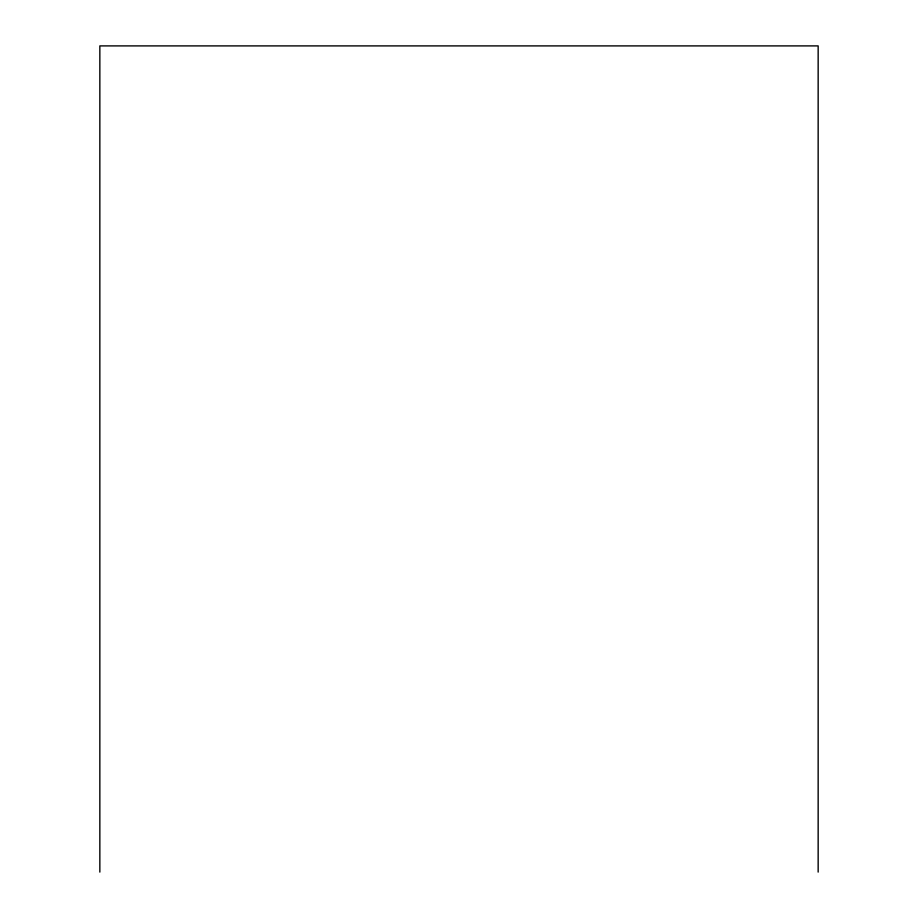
<?xml version="1.0" encoding="UTF-8"?>
<svg xmlns="http://www.w3.org/2000/svg" width="918" height="918" viewBox="0 0 918 918"><rect width="100%" height="100%" fill="white"/><g stroke="black" fill="none" stroke-linecap="round" stroke-linejoin="round"><path stroke-width="1.38" d="M818.156 872.1L818.156 45.9L99.844 45.9L99.844 872.1"/></g></svg>
